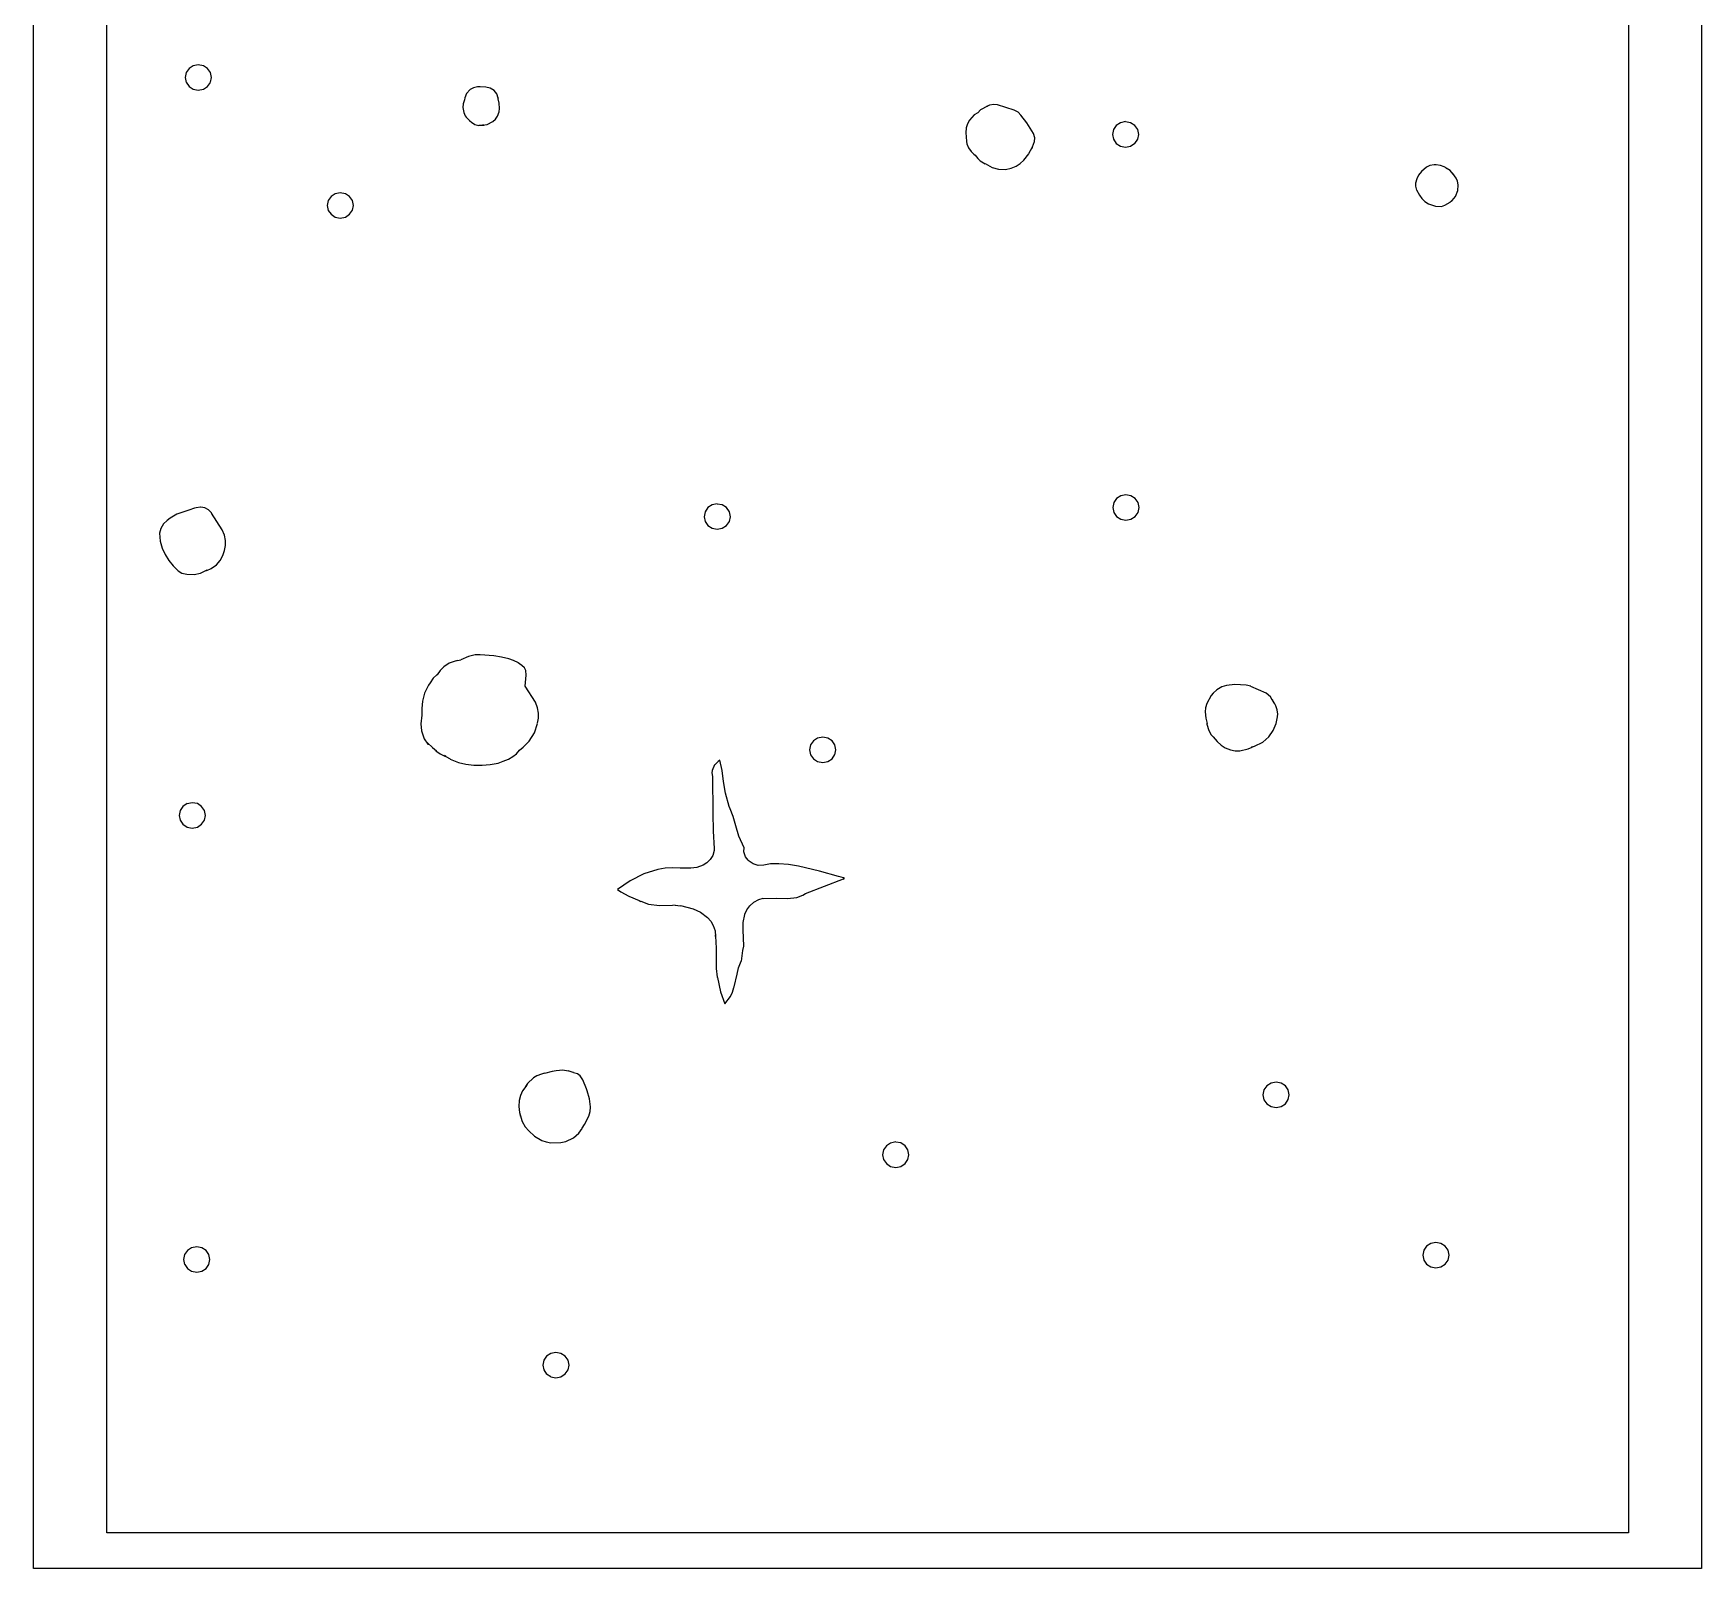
# Model space of a CAD drawing. Extents: x -1 to 598, y -1077 to 3722.
# Drawn here: x 234.6 to 551, y 1528 to 1819.2 of the extents above; entities that cross this region are included whole.
import ezdxf

# ---------------------------------------------------------------- set-up
doc = ezdxf.new("R2010")
doc.units = 0

msp = doc.modelspace()

# ---------------------------------------------------------------- linework, layer by layer
at = {"layer": 'Calque_1'}
for p, q in [((234.619, 1528.05), (234.619, 2343.44)), ((550.999, 2343.44), (550.999, 1528.05)), ((248.561, 1534.85), (248.561, 2330.5)), ((537.122, 2240.99), (537.122, 1623.98)), ((264.93, 1813.06), (264.138, 1812.56)), ((265.901, 1813.24), (264.93, 1813.05)), ((266.856, 1813.06), (265.901, 1813.24)), ((267.665, 1812.53), (266.856, 1813.06)), ((263.407, 1810.83), (263.602, 1809.9)), ((263.604, 1811.79), (263.408, 1810.84)), ((264.138, 1812.55), (263.603, 1811.78)), ((263.603, 1809.91), (264.137, 1809.14)), ((268.208, 1811.76), (267.665, 1812.53)), ((267.665, 1809.14), (268.208, 1809.9)), ((268.396, 1810.83), (268.208, 1811.75)), ((268.208, 1809.91), (268.396, 1810.84)), ((264.137, 1809.14), (264.93, 1808.61)), ((264.93, 1808.61), (265.901, 1808.42)), ((265.901, 1808.43), (266.856, 1808.61)), ((266.856, 1808.61), (267.665, 1809.14)), ((316.37, 1806.6), (316.15, 1805.86)), ((316.449, 1807), (316.37, 1806.6)), ((316.37, 1806.6), (316.37, 1806.6)), ((316.772, 1807.79), (316.449, 1806.99)), ((317.463, 1808.53), (316.772, 1807.79)), ((318.074, 1808.87), (317.463, 1808.52)), ((318.865, 1809.03), (318.074, 1808.87)), ((319.37, 1809.06), (318.865, 1809.03)), ((320.407, 1809.01), (319.368, 1809.06)), ((319.368, 1809.06), (319.37, 1809.06)), ((321.27, 1808.82), (320.407, 1809)), ((321.99, 1808.37), (321.27, 1808.82)), ((322.506, 1807.71), (321.99, 1808.37)), ((322.757, 1806.92), (322.508, 1807.71)), ((322.754, 1807), (322.757, 1806.89)), ((322.797, 1806.81), (322.754, 1806.99)), ((322.926, 1805.96), (322.797, 1806.81)), ((316.153, 1805.86), (316.097, 1805.14)), ((316.097, 1805.14), (316.235, 1804.19)), ((316.235, 1804.19), (316.484, 1803.55)), ((316.484, 1803.56), (316.674, 1803.32)), ((322.249, 1802.9), (322.643, 1803.48)), ((322.646, 1803.48), (322.945, 1804.3)), ((323.032, 1804.96), (322.926, 1805.96)), ((322.945, 1804.3), (323.032, 1804.96)), ((413.041, 1803.72), (412.138, 1802.74)), ((413.702, 1804.14), (413.041, 1803.72)), ((414.242, 1804.67), (413.702, 1804.14)), ((415.591, 1805.41), (414.242, 1804.67)), ((415.705, 1805.46), (415.382, 1805.35)), ((415.382, 1805.36), (415.438, 1805.39)), ((415.438, 1805.38), (415.591, 1805.4)), ((415.969, 1805.59), (415.591, 1805.4)), ((415.591, 1805.41), (415.705, 1805.49)), ((416.737, 1805.73), (415.969, 1805.6)), ((416.739, 1805.73), (416.737, 1805.73)), ((417.456, 1805.65), (416.739, 1805.73)), ((420.642, 1804.62), (417.456, 1805.65)), ((421.351, 1804.24), (420.642, 1804.61)), ((421.899, 1803.69), (421.351, 1804.24)), ((423.023, 1802.21), (421.899, 1803.69)), ((316.674, 1803.32), (316.923, 1803.03)), ((316.923, 1803.03), (317.328, 1802.66)), ((317.328, 1802.66), (317.769, 1802.31)), ((317.767, 1802.31), (318.092, 1802.1)), ((318.092, 1802.1), (318.357, 1801.94)), ((318.357, 1801.94), (319.092, 1801.75)), ((319.092, 1801.76), (320.053, 1801.76)), ((319.791, 1801.78), (320.704, 1801.91)), ((320.077, 1801.78), (319.791, 1801.78)), ((320.053, 1801.76), (320.077, 1801.78)), ((320.704, 1801.92), (321.736, 1802.45)), ((321.736, 1802.45), (322.252, 1802.9)), ((411.535, 1801.28), (411.453, 1800.33)), ((411.453, 1800.33), (411.514, 1799.56)), ((411.763, 1802.02), (411.535, 1801.28)), ((412.138, 1802.74), (411.763, 1802.02)), ((424.269, 1800.22), (423.023, 1802.2)), ((424.513, 1799.4), (424.269, 1800.22)), ((439.449, 1800.96), (439.258, 1800.03)), ((439.991, 1801.73), (439.449, 1800.96)), ((440.798, 1802.26), (439.991, 1801.73)), ((441.753, 1802.45), (440.798, 1802.26)), ((442.708, 1802.26), (441.756, 1802.44)), ((443.518, 1801.73), (442.708, 1802.26)), ((444.06, 1800.96), (443.518, 1801.73)), ((444.248, 1800.04), (444.06, 1800.96)), ((411.514, 1799.56), (411.614, 1798.69)), ((411.614, 1798.69), (411.675, 1798.24)), ((411.675, 1798.24), (411.99, 1797.5)), ((411.99, 1797.5), (412.493, 1796.78)), ((423.396, 1796.39), (424.039, 1797.58)), ((423.949, 1797.39), (424.127, 1797.68)), ((424.039, 1797.58), (423.949, 1797.39)), ((424.127, 1797.68), (424.484, 1798.66)), ((424.484, 1798.66), (424.513, 1799.4)), ((439.261, 1800.04), (439.449, 1799.11)), ((439.449, 1799.11), (439.991, 1798.34)), ((439.991, 1798.34), (440.801, 1797.81)), ((440.801, 1797.82), (441.753, 1797.63)), ((441.753, 1797.63), (442.708, 1797.81)), ((442.708, 1797.82), (443.518, 1798.35)), ((443.518, 1798.34), (444.06, 1799.11)), ((444.06, 1799.11), (444.251, 1800.04)), ((412.493, 1796.78), (412.974, 1796.3)), ((412.974, 1796.31), (413.255, 1796.07)), ((413.255, 1796.07), (413.755, 1795.46)), ((413.755, 1795.46), (414.199, 1795.03)), ((414.199, 1795.04), (415.131, 1794.48)), ((415.131, 1794.51), (415.141, 1794.51)), ((415.139, 1794.51), (416.472, 1793.77)), ((420.033, 1793.61), (420.975, 1794.01)), ((420.975, 1794.01), (421.777, 1794.54)), ((421.777, 1794.53), (422.433, 1795.14)), ((422.433, 1795.14), (423.396, 1796.38)), ((499.464, 1794.11), (498.805, 1793.79)), ((500.247, 1794.27), (499.464, 1794.11)), ((500.673, 1794.27), (500.247, 1794.27)), ((500.673, 1794.27), (500.673, 1794.27)), ((501.491, 1794.16), (500.673, 1794.26)), ((502.184, 1793.9), (501.491, 1794.16)), ((502.747, 1793.56), (502.184, 1793.9)), ((416.472, 1793.77), (417.647, 1793.45)), ((417.647, 1793.45), (418.962, 1793.39)), ((418.959, 1793.4), (420.033, 1793.61)), ((496.728, 1790.8), (496.72, 1790.19)), ((496.998, 1791.62), (496.728, 1790.8)), ((497.326, 1792.29), (496.998, 1791.63)), ((497.866, 1793.03), (497.326, 1792.29)), ((498.805, 1793.79), (497.863, 1793.02)), ((503.3, 1793.19), (502.562, 1793.64)), ((502.562, 1793.63), (502.747, 1793.55)), ((503.578, 1792.89), (503.3, 1793.18)), ((503.909, 1792.52), (503.578, 1792.89)), ((503.687, 1792.74), (503.755, 1792.66)), ((503.8, 1792.63), (503.687, 1792.73)), ((503.755, 1792.66), (503.909, 1792.53)), ((504.47, 1791.76), (503.8, 1792.63)), ((504.724, 1791.15), (504.47, 1791.76)), ((504.748, 1790.86), (504.724, 1791.15)), ((504.798, 1790.38), (504.748, 1790.85)), ((291.068, 1788.26), (290.533, 1787.49)), ((291.862, 1788.79), (291.068, 1788.26)), ((292.833, 1788.98), (291.862, 1788.79)), ((293.785, 1788.79), (292.83, 1788.97)), ((294.595, 1788.26), (293.785, 1788.79)), ((295.137, 1787.5), (294.595, 1788.27)), ((496.72, 1790.2), (496.924, 1789.48)), ((496.924, 1789.51), (497.522, 1788.48)), ((497.522, 1788.48), (497.948, 1787.87)), ((497.948, 1787.87), (498.488, 1787.28)), ((503.676, 1787.5), (504.338, 1788.29)), ((504.34, 1788.29), (504.777, 1789.37)), ((504.774, 1789.38), (504.795, 1790.38)), ((290.533, 1787.5), (290.338, 1786.57)), ((290.338, 1786.57), (290.533, 1785.62)), ((290.533, 1785.62), (291.068, 1784.88)), ((291.068, 1784.88), (291.862, 1784.35)), ((293.788, 1784.35), (294.597, 1784.88)), ((294.595, 1784.88), (295.137, 1785.64)), ((295.328, 1786.57), (295.137, 1787.49)), ((295.137, 1785.64), (295.328, 1786.57)), ((498.488, 1787.28), (499.197, 1786.88)), ((499.197, 1786.89), (500.551, 1786.44)), ((500.551, 1786.41), (501.644, 1786.36)), ((501.644, 1786.36), (502.319, 1786.6)), ((502.316, 1786.6), (503.292, 1787.18)), ((503.295, 1787.18), (503.388, 1787.28)), ((503.388, 1787.28), (503.679, 1787.52)), ((291.862, 1784.35), (292.833, 1784.16)), ((292.833, 1784.16), (293.788, 1784.34)), ((440.049, 1730.98), (439.507, 1730.21)), ((440.859, 1731.51), (440.049, 1730.98)), ((441.814, 1731.7), (440.859, 1731.51)), ((442.766, 1731.51), (441.814, 1731.69)), ((443.576, 1730.98), (442.766, 1731.51)), ((444.118, 1730.21), (443.576, 1730.98)), ((261.815, 1727.99), (260.57, 1727.25)), ((264.087, 1728.79), (261.814, 1727.99)), ((265.189, 1729.13), (264.087, 1728.78)), ((265.517, 1729.24), (265.189, 1729.13)), ((265.52, 1729.24), (265.517, 1729.24)), ((266.345, 1729.37), (265.52, 1729.24)), ((267.149, 1729.24), (266.348, 1729.37)), ((267.859, 1728.84), (267.149, 1729.24)), ((268.412, 1728.26), (267.859, 1728.84)), ((270.441, 1725.06), (268.414, 1728.23)), ((362.021, 1728.49), (361.825, 1727.54)), ((361.825, 1727.54), (362.021, 1726.61)), ((362.555, 1729.26), (362.021, 1728.49)), ((363.349, 1729.76), (362.555, 1729.26)), ((364.32, 1729.95), (363.349, 1729.76)), ((365.275, 1729.76), (364.32, 1729.94)), ((366.085, 1729.26), (365.275, 1729.76)), ((366.625, 1728.47), (366.082, 1729.26)), ((366.815, 1727.54), (366.625, 1728.47)), ((366.625, 1726.64), (366.815, 1727.54)), ((439.507, 1730.21), (439.319, 1729.28)), ((439.319, 1729.29), (439.507, 1728.36)), ((439.507, 1728.36), (440.049, 1727.59)), ((440.049, 1727.6), (440.859, 1727.07)), ((442.766, 1727.07), (443.576, 1727.6)), ((443.579, 1727.6), (444.118, 1728.36)), ((444.309, 1729.29), (444.118, 1730.21)), ((444.118, 1728.36), (444.309, 1729.28)), ((258.774, 1725.27), (258.568, 1724.42)), ((258.569, 1724.42), (258.681, 1722.88)), ((259.284, 1726.17), (258.774, 1725.27)), ((259.978, 1726.83), (259.283, 1726.17)), ((260.57, 1727.28), (259.977, 1726.83)), ((270.877, 1724.02), (270.438, 1725.05)), ((362.021, 1726.62), (362.555, 1725.85)), ((362.555, 1725.85), (363.349, 1725.35)), ((363.349, 1725.35), (364.32, 1725.16)), ((364.32, 1725.16), (365.273, 1725.34)), ((365.273, 1725.35), (366.082, 1725.85)), ((366.085, 1725.85), (366.625, 1726.64)), ((440.859, 1727.07), (441.814, 1726.88)), ((441.814, 1726.88), (442.766, 1727.06)), ((258.681, 1722.89), (259.057, 1721.59)), ((259.057, 1721.59), (259.613, 1720.37)), ((270.549, 1720.19), (270.854, 1721.12)), ((270.854, 1721.11), (271.031, 1722.06)), ((271.057, 1723.04), (270.877, 1724.02)), ((271.031, 1722.07), (271.057, 1723.05)), ((259.614, 1720.37), (260.296, 1719.23)), ((260.296, 1719.23), (261.104, 1718.2)), ((261.105, 1718.2), (262.074, 1717.24)), ((268.348, 1717.73), (269.356, 1718.42)), ((269.356, 1718.41), (270.07, 1719.26)), ((270.07, 1719.26), (270.552, 1720.18)), ((262.074, 1717.25), (262.768, 1716.85)), ((262.768, 1716.85), (263.727, 1716.61)), ((263.728, 1716.61), (265.112, 1716.58)), ((265.11, 1716.59), (266.303, 1716.85)), ((266.303, 1716.85), (267.583, 1717.46)), ((267.425, 1717.36), (267.509, 1717.36)), ((267.583, 1717.46), (267.427, 1717.35)), ((267.509, 1717.36), (268.348, 1717.73)), ((312.449, 1699.05), (311.774, 1698.39)), ((313.489, 1699.73), (312.449, 1699.04)), ((314.425, 1700.1), (313.489, 1699.73)), ((315.079, 1700.24), (314.425, 1700.1)), ((315.716, 1700.34), (315.079, 1700.23)), ((317.142, 1701.03), (315.716, 1700.37)), ((318.404, 1701.35), (317.142, 1701.03)), ((318.41, 1701.37), (318.404, 1701.37)), ((319.362, 1701.35), (318.41, 1701.37)), ((321.955, 1701.14), (319.362, 1701.35)), ((323.408, 1700.87), (321.955, 1701.16)), ((324.813, 1700.58), (323.408, 1700.87)), ((325.678, 1700.29), (324.813, 1700.58)), ((326.593, 1699.81), (325.678, 1700.28)), ((326.487, 1699.87), (326.593, 1699.82)), ((326.583, 1699.81), (326.487, 1699.86)), ((326.837, 1699.66), (326.583, 1699.82)), ((327.273, 1699.31), (326.837, 1699.65)), ((327.765, 1698.86), (327.273, 1699.31)), ((309.843, 1696), (309.544, 1695.58)), ((310.459, 1696.93), (309.843, 1696)), ((311.139, 1697.56), (310.459, 1696.92)), ((311.255, 1697.64), (311.139, 1697.56)), ((311.774, 1698.39), (311.195, 1697.54)), ((311.195, 1697.54), (311.258, 1697.64)), ((327.99, 1698.36), (327.765, 1698.86)), ((327.869, 1695.42), (328.064, 1697.46)), ((328.064, 1697.46), (327.99, 1698.36)), ((308.787, 1694.05), (308.411, 1692.54)), ((309.544, 1695.61), (308.784, 1694.05)), ((329.824, 1692.38), (327.866, 1695.42)), ((457.998, 1693.62), (457.16, 1692.14)), ((458.366, 1694.1), (457.998, 1693.62)), ((459.049, 1694.73), (458.366, 1694.09)), ((459.978, 1695.26), (459.049, 1694.73)), ((460.877, 1695.55), (459.978, 1695.26)), ((462.494, 1695.71), (460.877, 1695.55)), ((464.61, 1695.58), (462.486, 1695.71)), ((462.486, 1695.71), (462.494, 1695.71)), ((465.494, 1695.37), (464.61, 1695.58)), ((468.423, 1694.07), (465.491, 1695.36)), ((469.246, 1693.36), (468.423, 1694.07)), ((469.579, 1692.78), (469.246, 1693.36)), ((469.59, 1692.78), (469.579, 1692.8)), ((469.579, 1692.8), (469.579, 1692.78)), ((469.608, 1692.75), (469.582, 1692.8)), ((469.582, 1692.8), (469.585, 1692.77)), ((469.585, 1692.78), (469.585, 1692.78)), ((469.585, 1692.78), (469.608, 1692.75)), ((469.682, 1692.62), (469.59, 1692.78)), ((470.032, 1692.04), (469.614, 1692.75)), ((469.614, 1692.72), (469.64, 1692.69)), ((469.64, 1692.72), (469.682, 1692.61)), ((308.274, 1689.92), (308.096, 1688.25)), ((308.287, 1691.16), (308.274, 1689.92)), ((308.411, 1692.54), (308.284, 1691.16)), ((330.253, 1691.32), (329.824, 1692.38)), ((330.422, 1690.29), (330.253, 1691.32)), ((330.398, 1689.31), (330.424, 1690.29)), ((456.93, 1691.32), (456.855, 1690.55)), ((456.855, 1690.55), (457.001, 1689.3)), ((457.16, 1692.14), (456.93, 1691.32)), ((470.275, 1691.64), (470.032, 1692.04)), ((470.529, 1690.9), (470.272, 1691.64)), ((470.296, 1688.3), (470.548, 1689.6)), ((470.608, 1690.1), (470.532, 1690.89)), ((470.548, 1689.63), (470.608, 1690.1)), ((308.096, 1688.25), (308.197, 1686.95)), ((308.197, 1686.96), (308.715, 1685.42)), ((328.668, 1685), (329.684, 1686.58)), ((329.684, 1686.58), (330.245, 1688.35)), ((330.247, 1688.36), (330.398, 1689.31)), ((457.001, 1689.31), (457.236, 1688.35)), ((457.189, 1688.41), (457.178, 1688.2)), ((457.178, 1688.2), (457.525, 1687.01)), ((457.236, 1688.36), (457.189, 1688.41)), ((457.525, 1687.01), (457.993, 1686.16)), ((468.931, 1685.79), (469.762, 1687.01)), ((469.762, 1687.01), (470.296, 1688.3)), ((308.715, 1685.42), (309.417, 1684.41)), ((309.377, 1684.63), (310.282, 1683.76)), ((309.528, 1684.39), (309.377, 1684.6)), ((309.417, 1684.42), (309.528, 1684.39)), ((310.282, 1683.75), (311.089, 1683.11)), ((311.089, 1683.09), (310.925, 1683.2)), ((310.925, 1683.2), (310.967, 1683.12)), ((326.226, 1682.59), (326.821, 1683.25)), ((326.821, 1683.25), (327.477, 1683.8)), ((327.477, 1683.81), (328.668, 1685)), ((382.018, 1684.26), (381.822, 1683.33)), ((381.822, 1683.33), (382.018, 1682.4)), ((382.553, 1685.02), (382.018, 1684.25)), ((383.346, 1685.55), (382.553, 1685.02)), ((384.317, 1685.74), (383.346, 1685.55)), ((385.288, 1685.55), (384.317, 1685.73)), ((386.082, 1685.02), (385.288, 1685.55)), ((386.617, 1684.28), (386.082, 1685.02)), ((386.812, 1683.33), (386.617, 1684.28)), ((386.622, 1682.4), (386.812, 1683.32)), ((457.993, 1686.16), (458.366, 1685.76)), ((458.366, 1685.76), (459.149, 1684.89)), ((459.149, 1684.89), (459.872, 1684.2)), ((459.872, 1684.2), (460.663, 1683.7)), ((460.663, 1683.7), (461.655, 1683.3)), ((461.655, 1683.3), (462.565, 1683.14)), ((462.565, 1683.15), (463.409, 1683.15)), ((463.409, 1683.15), (464.981, 1683.49)), ((464.981, 1683.49), (465.788, 1683.83)), ((465.629, 1683.83), (466.206, 1683.99)), ((465.822, 1683.89), (465.629, 1683.84)), ((465.788, 1683.83), (465.822, 1683.88)), ((466.206, 1683.99), (467.793, 1684.81)), ((467.796, 1684.81), (468.931, 1685.79)), ((310.967, 1683.12), (311.771, 1682.54)), ((311.771, 1682.54), (312.634, 1682.12)), ((312.719, 1682.14), (312.581, 1682.3)), ((312.581, 1682.3), (312.674, 1682.22)), ((312.634, 1682.11), (312.764, 1682.11)), ((312.668, 1682.17), (312.719, 1682.14)), ((312.764, 1682.11), (312.668, 1682.16)), ((312.674, 1682.22), (312.819, 1682.11)), ((312.819, 1682.11), (312.79, 1682.11)), ((312.79, 1682.11), (312.827, 1682.08)), ((312.827, 1682.09), (313.637, 1681.59)), ((313.637, 1681.58), (315.245, 1680.92)), ((315.245, 1680.92), (316.637, 1680.6)), ((316.637, 1680.61), (318.172, 1680.42)), ((318.172, 1680.42), (319.733, 1680.39)), ((319.733, 1680.39), (321.273, 1680.52)), ((321.273, 1680.53), (322.749, 1680.82)), ((322.749, 1680.82), (323.717, 1681.19)), ((323.717, 1681.19), (324.704, 1681.56)), ((324.707, 1681.56), (325.556, 1682.03)), ((325.556, 1682.03), (326.226, 1682.58)), ((363.786, 1680.45), (363.378, 1679.42)), ((364.484, 1681.13), (363.786, 1680.41)), ((364.823, 1681.37), (364.484, 1681.13)), ((365.241, 1679.41), (364.823, 1681.37)), ((364.823, 1681.37), (364.823, 1681.37)), ((382.018, 1682.4), (382.553, 1681.63)), ((382.553, 1681.64), (383.346, 1681.14)), ((383.346, 1681.13), (384.317, 1680.92)), ((384.317, 1680.92), (385.273, 1681.1)), ((385.273, 1681.11), (386.082, 1681.64)), ((386.082, 1681.64), (386.622, 1682.41)), ((363.378, 1679.41), (363.291, 1678.96)), ((363.291, 1678.96), (363.423, 1678.24)), ((363.423, 1678.25), (363.484, 1671.32)), ((365.529, 1677.32), (365.241, 1679.41)), ((365.894, 1675.08), (365.529, 1677.33)), ((366.551, 1672.59), (365.894, 1675.08)), ((262.454, 1671.82), (262.264, 1670.89)), ((262.264, 1670.89), (262.453, 1669.96)), ((262.995, 1672.59), (262.454, 1671.82)), ((263.804, 1673.12), (262.994, 1672.59)), ((264.758, 1673.3), (263.804, 1673.11)), ((265.729, 1673.12), (264.758, 1673.3)), ((266.522, 1672.59), (265.731, 1673.12)), ((267.057, 1671.82), (266.522, 1672.59)), ((267.253, 1670.89), (267.057, 1671.82)), ((267.057, 1669.97), (267.253, 1670.89)), ((363.484, 1671.32), (363.54, 1667.93)), ((366.749, 1672.16), (366.551, 1672.58)), ((367.35, 1670.71), (366.749, 1672.16)), ((367.813, 1668.94), (367.35, 1670.71)), ((262.454, 1669.97), (262.994, 1669.2)), ((262.995, 1669.2), (263.804, 1668.67)), ((263.804, 1668.67), (264.758, 1668.48)), ((264.758, 1668.49), (265.729, 1668.67)), ((265.729, 1668.67), (266.522, 1669.2)), ((266.522, 1669.2), (267.057, 1669.97)), ((363.54, 1667.93), (363.714, 1664.6)), ((368.408, 1666.95), (367.813, 1668.93)), ((363.714, 1664.23), (363.468, 1663.3)), ((363.714, 1664.6), (363.714, 1664.2)), ((369.408, 1664.76), (368.408, 1666.96)), ((369.355, 1664.02), (369.408, 1664.76)), ((360.441, 1661.03), (359.312, 1660.9)), ((361.672, 1661.45), (360.441, 1661.03)), ((362.341, 1661.87), (361.672, 1661.44)), ((362.976, 1662.51), (362.341, 1661.87)), ((363.468, 1663.3), (362.976, 1662.5)), ((369.686, 1663.01), (369.355, 1664.01)), ((370.197, 1662.38), (369.686, 1663.01)), ((371.133, 1661.69), (370.197, 1662.35)), ((372.102, 1661.37), (371.133, 1661.68)), ((373.12, 1661.45), (372.102, 1661.37)), ((374.401, 1661.69), (373.12, 1661.45)), ((375.991, 1661.71), (374.401, 1661.68)), ((377.801, 1661.58), (375.991, 1661.71)), ((379.74, 1661.29), (377.801, 1661.58)), ((383.688, 1660.34), (379.74, 1661.29)), ((347.81, 1658.51), (345.389, 1656.87)), ((350.385, 1659.81), (347.81, 1658.51)), ((353.07, 1660.66), (350.385, 1659.81)), ((354.441, 1660.87), (353.07, 1660.66)), ((355.822, 1660.95), (354.441, 1660.87)), ((357.277, 1660.87), (355.822, 1660.95)), ((359.312, 1660.89), (357.277, 1660.86)), ((381.068, 1656.05), (388.27, 1658.85)), ((387.297, 1659.31), (383.688, 1660.34)), ((387.789, 1659.2), (387.297, 1659.28)), ((388.252, 1659.07), (387.789, 1659.2)), ((388.209, 1658.83), (388.448, 1658.91)), ((388.27, 1658.86), (388.209, 1658.83)), ((388.448, 1658.91), (388.252, 1659.07)), ((345.389, 1656.85), (346, 1656.4)), ((346, 1656.4), (347.543, 1655.6)), ((347.543, 1655.6), (349.488, 1654.78)), ((349.485, 1654.78), (349.837, 1654.59)), ((371.284, 1654.44), (372.184, 1654.94)), ((372.186, 1654.97), (373.046, 1655.18)), ((373.046, 1655.15), (375.483, 1655.18)), ((375.483, 1655.18), (377.658, 1655.13)), ((377.658, 1655.13), (379.378, 1655.31)), ((379.378, 1655.31), (380.531, 1655.76)), ((380.531, 1655.76), (381.068, 1656.05)), ((349.837, 1654.6), (351.297, 1654.07)), ((351.297, 1654.07), (353.369, 1653.8)), ((353.369, 1653.8), (355.835, 1653.88)), ((355.835, 1653.88), (356.322, 1653.91)), ((356.322, 1653.88), (357.367, 1653.77)), ((357.367, 1653.78), (359.74, 1653.17)), ((359.74, 1653.17), (361.108, 1652.53)), ((361.108, 1652.53), (362.465, 1651.55)), ((362.465, 1651.55), (363.071, 1650.83)), ((369.226, 1650.6), (369.532, 1652.13)), ((369.532, 1652.14), (369.929, 1652.96)), ((369.929, 1652.96), (370.522, 1653.75)), ((370.522, 1653.75), (371.284, 1654.44)), ((363.071, 1650.84), (363.564, 1649.99)), ((363.564, 1649.99), (363.892, 1649.01)), ((363.892, 1649.01), (364, 1647.95)), ((369.252, 1649.23), (369.226, 1650.6)), ((369.361, 1646.1), (369.252, 1649.22)), ((364, 1647.96), (363.989, 1648.25)), ((363.989, 1648.25), (364.003, 1647.93)), ((364.003, 1647.93), (363.992, 1647.96)), ((363.992, 1647.96), (364, 1647.96)), ((364, 1647.96), (364.114, 1645.74)), ((364.114, 1645.73), (364.101, 1643.69)), ((368.895, 1643.27), (369.165, 1645.3)), ((369.162, 1645.28), (369.361, 1646.1)), ((364.101, 1643.7), (364.116, 1641.85)), ((368.36, 1641.98), (368.866, 1643.25)), ((368.866, 1643.25), (368.895, 1643.28)), ((364.116, 1641.84), (364.323, 1640.22)), ((364.323, 1640.2), (364.344, 1640.12)), ((364.344, 1640.12), (364.947, 1637.42)), ((367.506, 1638.4), (368.075, 1640.78)), ((368.075, 1640.79), (368.36, 1641.98)), ((364.947, 1637.43), (365.783, 1635.15)), ((365.781, 1635.18), (366.839, 1636.53)), ((366.839, 1636.53), (367.223, 1637.35)), ((367.223, 1637.35), (367.471, 1638.25)), ((367.469, 1638.25), (367.506, 1638.41)), ((537.122, 1623.98), (537.122, 1534.85)), ((328.361, 1620.02), (327.98, 1619.49)), ((329.438, 1621.13), (328.361, 1620.02)), ((330.115, 1621.52), (329.438, 1621.12)), ((330.985, 1621.84), (330.115, 1621.52)), ((331.581, 1622), (330.985, 1621.84)), ((331.546, 1621.95), (331.581, 1622)), ((333.012, 1622.34), (331.549, 1621.94)), ((333.793, 1622.48), (333.012, 1622.35)), ((335.02, 1622.56), (333.793, 1622.48)), ((335.02, 1622.56), (335.02, 1622.56)), ((336.068, 1622.42), (335.02, 1622.55)), ((336.976, 1622.11), (336.068, 1622.43)), ((337.055, 1622.11), (336.976, 1622.11)), ((337.796, 1621.89), (337.055, 1622.1)), ((338.298, 1621.52), (337.796, 1621.89)), ((338.799, 1620.76), (338.298, 1621.53)), ((339.537, 1619.06), (338.799, 1620.75)), ((469.341, 1620.12), (468.532, 1619.62)), ((470.296, 1620.31), (469.341, 1620.12)), ((471.251, 1620.12), (470.296, 1620.3)), ((472.061, 1619.59), (471.251, 1620.12)), ((326.763, 1616.81), (326.681, 1615.67)), ((326.995, 1617.79), (326.763, 1616.81)), ((327.395, 1618.67), (326.995, 1617.8)), ((328.183, 1619.72), (327.395, 1618.66)), ((327.98, 1619.49), (328.183, 1619.73)), ((339.664, 1618.69), (339.537, 1619.06)), ((340.084, 1617.13), (339.664, 1618.69)), ((340.288, 1615.6), (340.084, 1617.13)), ((467.989, 1618.82), (467.799, 1617.89)), ((467.801, 1617.9), (467.992, 1616.97)), ((467.989, 1616.97), (468.529, 1616.2)), ((468.532, 1619.59), (467.992, 1618.82)), ((472.601, 1618.82), (472.061, 1619.59)), ((472.061, 1616.21), (472.601, 1617)), ((472.791, 1617.9), (472.601, 1618.82)), ((472.601, 1617), (472.791, 1617.93)), ((326.681, 1615.68), (326.797, 1614.57)), ((326.797, 1614.57), (326.99, 1613.83)), ((327.017, 1613.88), (326.988, 1613.96)), ((326.988, 1613.96), (327.062, 1613.67)), ((326.988, 1613.82), (327.035, 1613.77)), ((327.038, 1613.77), (327.017, 1613.87)), ((327.062, 1613.67), (327.294, 1612.85)), ((339.145, 1612.29), (339.963, 1613.87)), ((339.963, 1613.88), (340.203, 1614.72)), ((340.203, 1614.72), (340.288, 1615.57)), ((468.532, 1616.21), (469.341, 1615.71)), ((469.341, 1615.7), (470.296, 1615.51)), ((470.296, 1615.52), (471.251, 1615.68)), ((471.251, 1615.68), (472.061, 1616.21)), ((327.294, 1612.85), (327.895, 1611.82)), ((327.895, 1611.81), (328.551, 1611.07)), ((328.551, 1611.07), (329.641, 1610.06)), ((337.066, 1609.72), (338.05, 1610.62)), ((338.05, 1610.62), (338.703, 1611.54)), ((338.703, 1611.55), (339.145, 1612.29)), ((329.641, 1610.07), (331.025, 1609.22)), ((331.025, 1609.25), (331.872, 1608.96)), ((331.872, 1608.96), (332.774, 1608.8)), ((332.774, 1608.8), (334.647, 1608.85)), ((334.647, 1608.85), (335.629, 1609.03)), ((335.629, 1609.04), (337.066, 1609.73)), ((395.864, 1607.47), (395.668, 1606.54)), ((396.398, 1608.24), (395.864, 1607.47)), ((397.192, 1608.74), (396.398, 1608.24)), ((398.163, 1608.96), (397.192, 1608.75)), ((399.134, 1608.77), (398.163, 1608.95)), ((399.925, 1608.24), (399.134, 1608.77)), ((400.46, 1607.47), (399.925, 1608.24)), ((400.658, 1606.55), (400.46, 1607.47)), ((395.668, 1606.55), (395.864, 1605.62)), ((395.864, 1605.62), (396.398, 1604.85)), ((396.398, 1604.86), (397.189, 1604.33)), ((397.189, 1604.33), (398.16, 1604.14)), ((398.163, 1604.14), (399.116, 1604.32)), ((399.116, 1604.33), (399.925, 1604.86)), ((399.925, 1604.86), (400.468, 1605.62)), ((400.468, 1605.62), (400.655, 1606.55)), ((263.847, 1588.37), (263.312, 1587.6)), ((264.639, 1588.87), (263.847, 1588.37)), ((265.61, 1589.09), (264.639, 1588.88)), ((266.565, 1588.9), (265.612, 1589.08)), ((267.374, 1588.37), (266.565, 1588.9)), ((267.917, 1587.6), (267.374, 1588.37)), ((498.305, 1588.42), (498.109, 1587.49)), ((498.839, 1589.19), (498.305, 1588.42)), ((499.631, 1589.69), (498.839, 1589.19)), ((500.602, 1589.91), (499.631, 1589.7)), ((501.554, 1589.69), (500.599, 1589.87)), ((502.366, 1589.19), (501.557, 1589.69)), ((502.909, 1588.42), (502.366, 1589.19)), ((503.097, 1587.5), (502.909, 1588.42)), ((263.312, 1587.6), (263.116, 1586.67)), ((263.117, 1586.68), (263.312, 1585.75)), ((263.313, 1585.75), (263.847, 1584.98)), ((267.374, 1584.98), (267.917, 1585.75)), ((268.105, 1586.68), (267.917, 1587.6)), ((267.917, 1585.75), (268.107, 1586.68)), ((498.109, 1587.5), (498.305, 1586.57)), ((498.305, 1586.57), (498.839, 1585.8)), ((498.839, 1585.81), (499.633, 1585.28)), ((499.633, 1585.28), (500.604, 1585.09)), ((500.602, 1585.09), (501.557, 1585.27)), ((501.554, 1585.28), (502.364, 1585.78)), ((502.366, 1585.81), (502.909, 1586.57)), ((502.909, 1586.57), (503.097, 1587.5)), ((263.847, 1584.98), (264.639, 1584.45)), ((264.639, 1584.46), (265.61, 1584.27)), ((265.61, 1584.27), (266.565, 1584.45)), ((266.565, 1584.46), (267.374, 1584.99)), ((331.419, 1567.58), (331.224, 1566.65)), ((331.224, 1566.65), (331.419, 1565.72)), ((331.956, 1568.34), (331.419, 1567.57)), ((332.748, 1568.87), (331.956, 1568.34)), ((333.719, 1569.06), (332.748, 1568.87)), ((334.674, 1568.87), (333.721, 1569.05)), ((335.483, 1568.34), (334.674, 1568.87)), ((336.023, 1567.58), (335.483, 1568.35)), ((336.214, 1566.65), (336.023, 1567.58)), ((336.026, 1565.72), (336.214, 1566.64)), ((331.419, 1565.72), (331.956, 1564.95)), ((331.956, 1564.96), (332.748, 1564.46)), ((332.748, 1564.45), (333.719, 1564.24)), ((333.719, 1564.24), (334.674, 1564.42)), ((334.674, 1564.43), (335.483, 1564.96)), ((335.483, 1564.96), (336.026, 1565.73)), ((537.122, 1534.85), (248.561, 1534.85)), ((550.999, 1528.05), (234.619, 1528.05))]:
    msp.add_line(p, q, dxfattribs=at)

doc.saveas('drawing.dxf')
